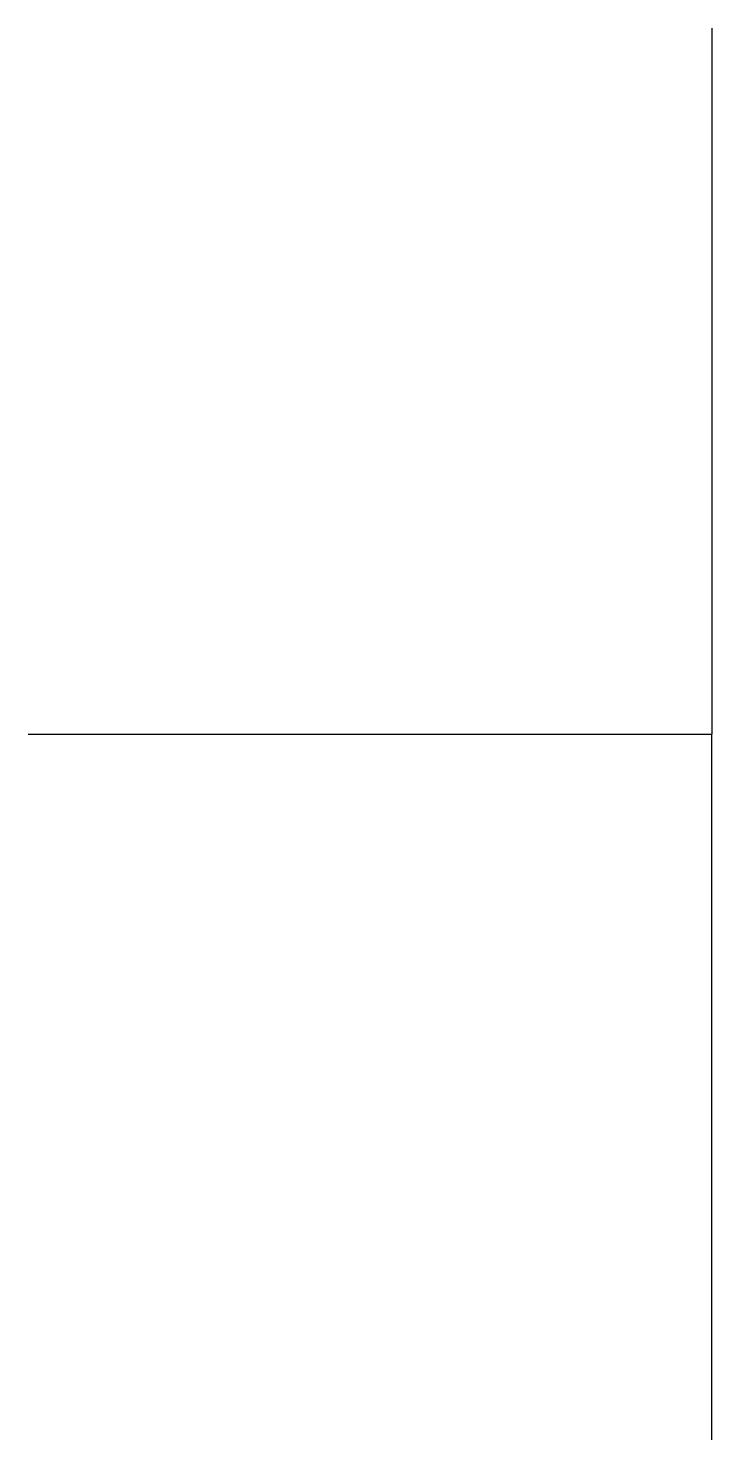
# Model space of a CAD drawing. Header units: millimetres. Extents: x -295 to 0, y 1659 to 2269.
import ezdxf

# ---------------------------------------------------------------- set-up
doc = ezdxf.new("R2010")
doc.units = ezdxf.units.MM
doc.layers.get('0').update_dxf_attribs({"true_color": 0xe7f0ff})
doc.layers.add('SpecPartNotFound', color=1, linetype='Continuous', true_color=0xff0000)

# ---------------------------------------------------------------- blocks, each defined once
blk = doc.blocks.new('TEE_SS40S-490')
for p in [(0.0722, 2268.782, -93.4592), (-295.0758, 1963.982, -93.4592), (0.0722, 1659.182, -93.4592)]:
    blk.add_line(p, (0.0722, 1963.982, -93.4592))

msp = doc.modelspace()

# ---------------------------------------------------------------- block references
at = {"layer": 'SpecPartNotFound'}
msp.add_blockref('TEE_SS40S-490', (0, 0), dxfattribs=at)

doc.saveas('drawing.dxf')
